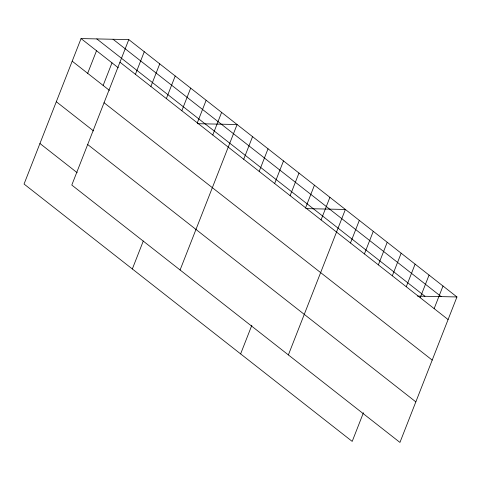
<?xml version="1.0" encoding="UTF-8"?>
<svg xmlns="http://www.w3.org/2000/svg" width="481" height="481" viewBox="0 0 481 481"><rect width="100%" height="100%" fill="white"/><g stroke="black" fill="none" stroke-linecap="round" stroke-linejoin="round"><path stroke-width="0.72" d="M128.8 39.598L71.795 185.059L399.945 442.418L456.95 296.957L128.8 39.598L81.055 38.582L24.05 184.043L352.2 441.402L363.432 412.74M87.668 73.316L96.525 50.715M103.138 85.45L111.995 62.849M135.414 74.333L144.27 51.732M150.884 86.466L159.74 63.865M166.354 98.599L175.21 75.998M181.824 110.726L190.68 88.131M132.341 268.969L143.296 241.011M197.294 122.859L206.151 100.258M212.764 134.993L221.621 112.392M180.086 269.985L237.091 124.525L197.595 123.689M243.705 159.259L252.561 136.658M259.175 171.392L268.031 148.791M274.645 183.526L283.501 160.925M290.115 195.659L298.972 173.058M240.626 353.902L251.858 325.24M305.585 207.792L314.442 185.191M321.055 219.919L329.912 197.324M288.378 354.912L345.382 209.457L305.886 208.616M350.469 242.995L359.325 220.394M364.418 253.932L373.274 231.331M378.361 264.869L387.217 242.268M392.31 275.805L401.166 253.204M406.253 286.742L415.109 264.141M420.202 297.679L429.058 275.084M434.145 308.622L443.001 286.021M417.46 296.116L456.95 296.957M113.047 39.262L441.191 296.621M96.813 38.919L424.957 296.278M119.943 62.199L448.094 319.558M81.055 38.582L118.296 67.791M72.198 61.183L109.44 90.392M104.052 102.742L432.203 360.101M56.307 101.725L93.548 130.934M87.686 144.516L415.837 401.869M39.941 143.5L77.182 172.709"/></g></svg>
